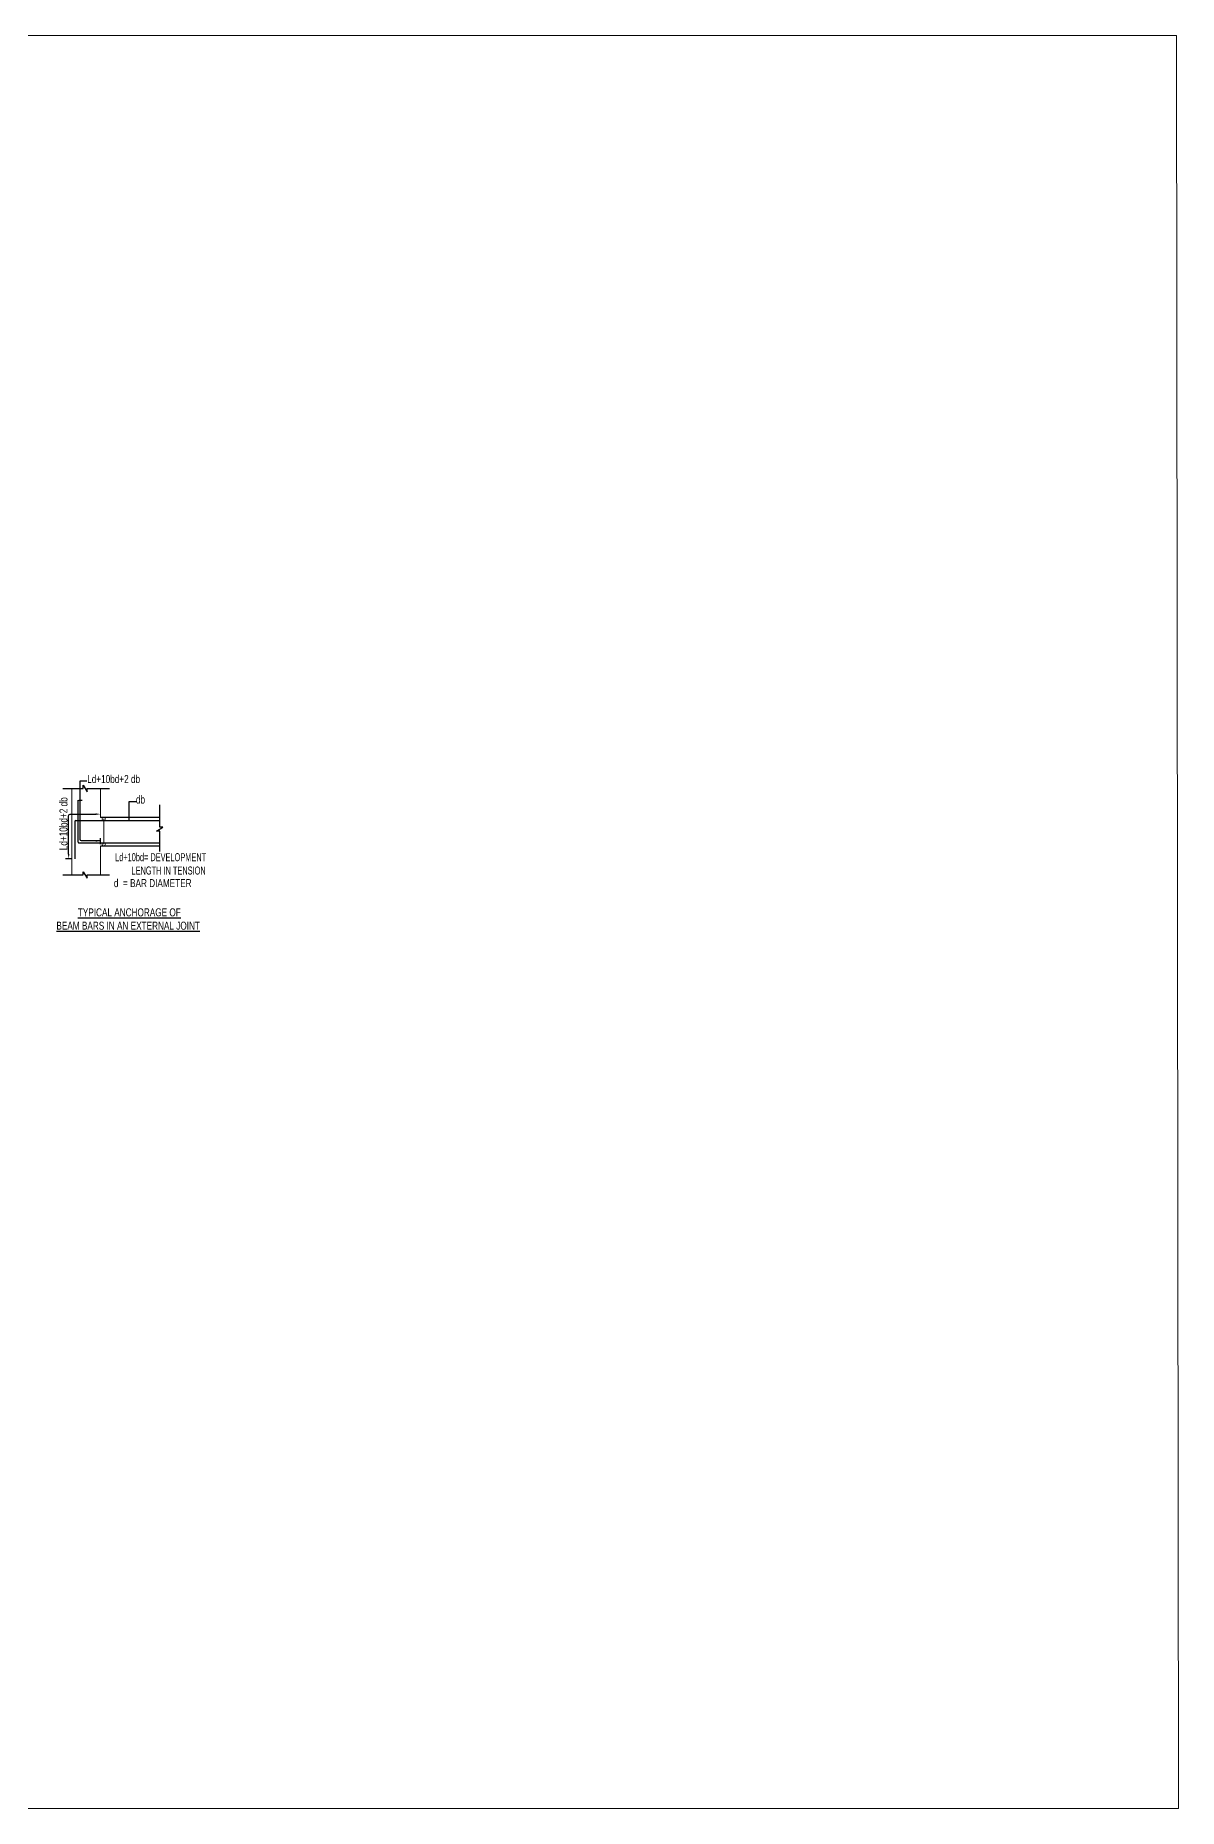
# Model space of a CAD drawing. Header units: millimetres. Extents: x -2697 to 288508, y -1308 to 60928.
# Drawn here: x 142576 to 160438, y 3561 to 31254 of the extents above; entities that cross this region are included whole.
import ezdxf

# ---------------------------------------------------------------- set-up
doc = ezdxf.new("R2010")
doc.units = ezdxf.units.MM
doc.header["$LTSCALE"] = 100
doc.linetypes.add('CONTINU', pattern=[0])
doc.linetypes.add('HIDDEN', pattern=[0.375, 0.25, -0.125])
doc.layers.get('Defpoints').update_dxf_attribs({"color": 1, "lineweight": 0})
for name, color, linetype in [('-S-ARROW', 253, 'Continuous'), ('-S-BMNO', 4, 'Continuous'), ('-S-MISC', 8, 'Continuous'), ('-STR-BEAM', 7, 'CONTINU'), ('-STR-REINF', 3, 'Continuous'), ('-STR-TEXT', 6, 'Continuous')]:
    doc.layers.add(name, color=color, linetype=linetype)
doc.layers.add('-S-STIRUP', color=11, linetype='Continuous', lineweight=9)
doc.layers.add('-STR-COLUMN', color=5, linetype='HIDDEN', lineweight=13)
doc.styles.add('BEAM-LS', font='romans.shx', dxfattribs={"width": 0.8})
doc.styles.add('SOBHA', font='swisscl.ttf', dxfattribs={"width": 0.9})
doc.styles.add('sobha.sed', font='swisscl.ttf')
doc.dimstyles.new('S-25', dxfattribs={"dimscale": 25, "dimtxt": 2.5, "dimasz": 2.5, "dimexe": 0.25, "dimexo": 0.25, "dimgap": 0.1, "dimtad": 0, "dimdec": 0, "dimrnd": 0.0005, "dimzin": 0, "dimdsep": 46, "dimtxsty": 'SOBHA', "dimblk": 'OBLIQUE', "dimcen": 0.09, "dimclrd": 8, "dimclre": 8, "dimclrt": 6, "dimadec": 0, "dimazin": 0, "dimtfac": 1, "dimtdec": 0, "dimtofl": 0, "dimtmove": 0, "dimatfit": 3, "dimfxl": 0.18, "dimtolj": 1, "dimtzin": 0, "dimlwd": -1, "dimlwe": -1, "dimarcsym": 0})
doc.dimstyles.new('STIRUP', dxfattribs={"dimscale": 50, "dimtxt": 2.5, "dimasz": 2.2, "dimexe": 0, "dimexo": 0, "dimgap": 0.5, "dimtad": 0, "dimdec": 0, "dimzin": 0, "dimdsep": 46, "dimtxsty": 'BEAM-LS', "dimblk": 'DOTSMALL', "dimcen": 0.09, "dimclrd": 256, "dimclre": 256, "dimclrt": 256, "dimadec": 5, "dimazin": 0, "dimtfac": 1, "dimtdec": 0, "dimtofl": 0, "dimtmove": 0, "dimatfit": 3, "dimldrblk": 'DOTSMALL', "dimfxl": 0, "dimfxlon": 1, "dimtolj": 1, "dimtzin": 0, "dimlwd": -1, "dimlwe": -1, "dimarcsym": 0})

# ---------------------------------------------------------------- blocks, each defined once
blk = doc.blocks.new('_Oblique')
at = {"color": 0, "linetype": 'ByBlock', "lineweight": -2}
blk.add_line((-0.5, -0.5), (0.5, 0.5), dxfattribs=at)
blk = doc.blocks.new('_DotSmall')
at = {"color": 0, "linetype": 'ByBlock', "const_width": 0.5}
blk.add_lwpolyline([(-0.0625, 0, 1), (0.0625, 0, 1)], format="xyb", close=True, dxfattribs=at)
blk = doc.blocks.new('*D60')
at = {"layer": '-S-STIRUP', "ltscale": 100, "transparency": 16777216}
blk.add_line((143643, 18623), (143643, 19017), dxfattribs=at)
at = {"layer": 'Defpoints', "color": 0, "linetype": 'CONTINU', "ltscale": 100, "transparency": 16777216}
for p in [(143643, 19017), (143643, 19017), (143643, 18623)]:
    blk.add_point(p, dxfattribs=at)
at = {"layer": '-S-STIRUP', "linetype": 'CONTINU', "ltscale": 100, "transparency": 16777216, "xscale": 100, "yscale": 100, "zscale": 100}
for p, rotation in [((143643, 19017), 90), ((143643, 18623), 270)]:
    blk.add_blockref('_DotSmall', p, dxfattribs=dict(at, rotation=rotation))

msp = doc.modelspace()

# ---------------------------------------------------------------- linework, layer by layer
at = {"layer": '-S-ARROW', "lineweight": 25}
for p, q in [((143253.9, 19309.72), (143306, 19309.72)), ((143593.34, 18625.72), (143593.34, 18716.8))]:
    msp.add_line(p, q, dxfattribs=at)
at = {"layer": '-S-ARROW'}
msp.add_line((143143.34, 18394.23), (143047.71, 18394.23), dxfattribs=at)
at = {"layer": '-S-ARROW', "lineweight": 25, "elevation": 0}
for points in [[(143593.34, 18673.5), (143298.15, 18673.5, -0.41421356), (143273.15, 18698.5), (143273.15, 19614.55), (143378.5, 19614.55)], [(143095.52, 18469.23), (143095.52, 19067.35, -0.41421356), (143120.52, 19092.35), (143518.34, 19092.35)]]:
    msp.add_lwpolyline(points, format="xyb", dxfattribs=at)
at = {"layer": '-S-ARROW', "lineweight": 25}
for points in [[(143285.65, 19234.72), (143273.15, 19309.72), (143260.65, 19234.72)], [(143518.34, 19104.85), (143593.34, 19092.35), (143518.34, 19079.85)], [(143518.34, 18661), (143593.34, 18673.5), (143518.34, 18686)], [(143108.02, 18469.23), (143095.52, 18394.23), (143083.02, 18469.23)]]:
    msp.add_solid(points, dxfattribs=at)
at = {"layer": '-S-MISC', "linetype": 'ByBlock', "ltscale": 1000, "elevation": 0}
for points in [[(143006.52, 19492.25), (143323.85, 19492.25), (143323.85, 19542.25), (143384.43, 19442.25), (143384.43, 19492.25), (143734.25, 19492.25)], [(144519.46, 18509.72), (144519.46, 18827.05), (144469.46, 18827.05), (144569.46, 18887.64), (144519.46, 18887.64), (144519.46, 19237.45)], [(143006.52, 18142.25), (143323.85, 18142.25), (143323.85, 18192.25), (143384.43, 18092.25), (143384.43, 18142.25), (143734.25, 18142.25)]]:
    msp.add_lwpolyline(points, dxfattribs=at)
at = {"layer": '-STR-BEAM', "linetype": 'ByBlock', "ltscale": 1000}
for p, q in [((144519.46, 19042.25), (143593.34, 19042.25)), ((144519.46, 18592.25), (143593.34, 18592.25))]:
    msp.add_line(p, q, dxfattribs=at)
at = {"layer": '-STR-COLUMN', "linetype": 'ByBlock', "ltscale": 1000}
for p, q in [((143143.34, 19492.25), (143143.34, 18142.25)), ((143593.34, 19492.25), (143593.34, 19042.25)), ((143593.34, 18592.25), (143593.34, 18142.25))]:
    msp.add_line(p, q, dxfattribs=at)
at = {"layer": '-STR-REINF', "ltscale": 100}
for p, q in [((143243.44, 18654.25), (143243.44, 19309.72)), ((143193.34, 18980.25), (143193.34, 18394.23)), ((143205.34, 18992.25), (144519.46, 18992.25)), ((143255.44, 18642.25), (144519.46, 18642.25))]:
    msp.add_line(p, q, dxfattribs=at)
for centre, start, end in [((143205.34, 18980.25), 90, 180), ((143255.44, 18654.25), 180, 270)]:
    msp.add_arc(centre, 12, start, end, dxfattribs=at)
at = {"layer": 'Defpoints', "color": 1}
msp.add_lwpolyline([(125344.46, 31254), (160405.54, 31254), (160438.18, 3561.14), (125377.1, 3561.14)], close=True, dxfattribs=at)

# ---------------------------------------------------------------- texts
at = {"layer": '-S-BMNO', "insert": (142874.25, 17620.75), "char_height": 125, "width": 2301.9505, "attachment_point": 1, "style": 'sobha.sed'}
msp.add_mtext('\\pxqc;{\\L TYPICAL ANCHORAGE OF \\PBEAM BARS IN AN EXTERNAL JOINT}', dxfattribs=at)
at = {"layer": '-STR-TEXT', "color": 6, "style": 'SOBHA'}
for s, p in [('Ld+10bd+2 db', (143384.8, 19577.8, 346.02)), ('db', (144146.56, 19257.74, 431.65)), ('d  = BAR DIAMETER', (143801.94, 17952.42))]:
    msp.add_text(s, height=125, dxfattribs=at).set_placement(p)
msp.add_text('Ld+10bd+2 db', height=125, rotation=90, dxfattribs=at).set_placement((143076.89, 18529.08, 346.02))
at = {"layer": '-STR-TEXT', "color": 6, "insert": (143820.87, 18482.39, 0), "char_height": 125, "width": 2963.5104, "attachment_point": 1, "style": 'SOBHA'}
msp.add_mtext('Ld+10bd= DEVELOPMENT \\P        LENGTH IN TENSION', dxfattribs=at)

# ---------------------------------------------------------------- dimensions: what is measured, and where the dimension line sits
at = {"layer": '-S-STIRUP', "linetype": 'CONTINU', "ltscale": 100}
dim = msp.add_linear_dim(base=(143643.33, 19017.25), p1=(143643.33, 18623.18), p2=(143642.99, 19017.25), angle=90, text=' ', dimstyle='STIRUP', override={"dimasz": 2}, dxfattribs=at)
dim.commit()
dim.dimension.update_dxf_attribs({"geometry": '*D60', "text_midpoint": (143643.33, 18820.22)})

# ---------------------------------------------------------------- leaders
at = {"layer": '-S-ARROW'}
msp.add_leader([(144040.19, 18994.53, 517.28), (144040.21, 19287.11, 517.28), (144149.22, 19287.1, 517.28)], dimstyle='S-25', override={"dimasz": 2, "dimclrd": 256}, dxfattribs=at)

doc.saveas('drawing.dxf')
